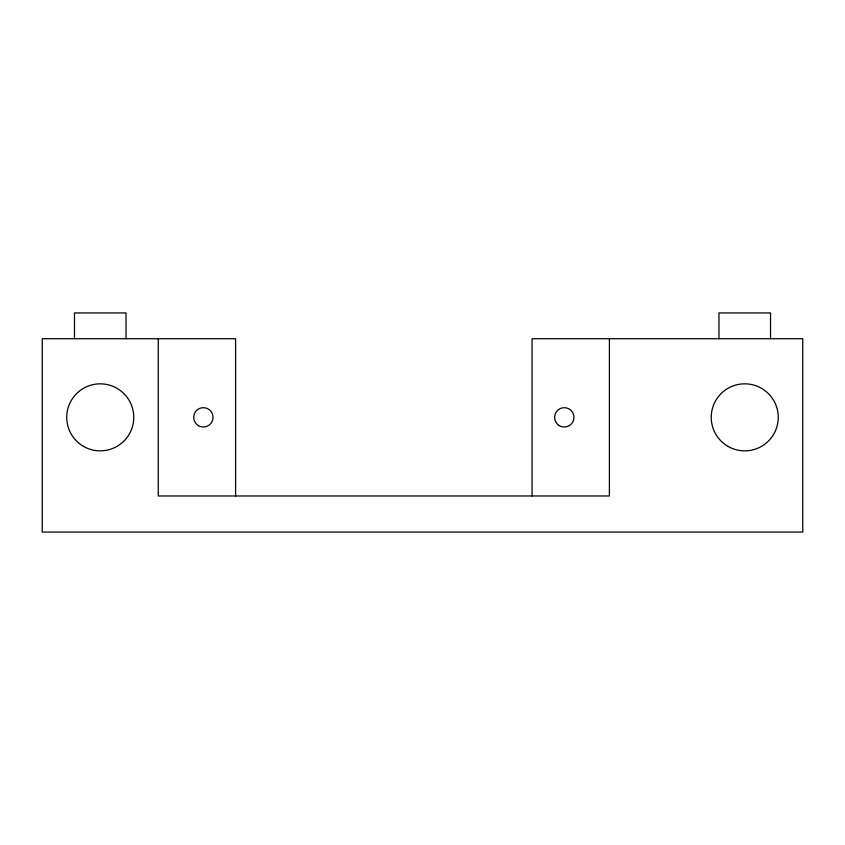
<?xml version="1.0" encoding="UTF-8"?>
<svg xmlns="http://www.w3.org/2000/svg" width="845" height="845" viewBox="0 0 845 845"><rect width="100%" height="100%" fill="white"/><g stroke="black" fill="none" stroke-linecap="round" stroke-linejoin="round"><path stroke-width="1.27" d="M770.524 338.718L770.524 312.935L718.968 312.935L718.968 338.718M609.403 338.718L609.403 495.973L158.258 495.973L158.258 338.718M532.065 495.973L532.065 338.718L802.75 338.718L802.75 532.065L42.25 532.065L42.25 338.718L235.597 338.718L235.597 495.973M126.032 338.718L126.032 312.935L74.476 312.935L74.476 338.718M727.989 446.371A33.515 33.515 0 0 0 778.256 417.345A33.515 33.515 0 0 0 727.989 388.32A33.515 33.515 0 0 0 727.989 446.371M83.497 446.371A33.515 33.515 0 0 0 133.763 417.345A33.515 33.515 0 0 0 83.497 388.32A33.515 33.515 0 0 0 83.497 446.371M198.543 425.711A9.665 9.665 0 0 0 213.035 417.345A9.665 9.665 0 0 0 198.543 408.969A9.665 9.665 0 0 0 198.543 425.711M559.105 425.5A9.665 9.665 0 0 0 573.945 417.757A9.665 9.665 0 0 0 559.812 408.779A9.665 9.665 0 0 0 559.105 425.5"/></g></svg>
